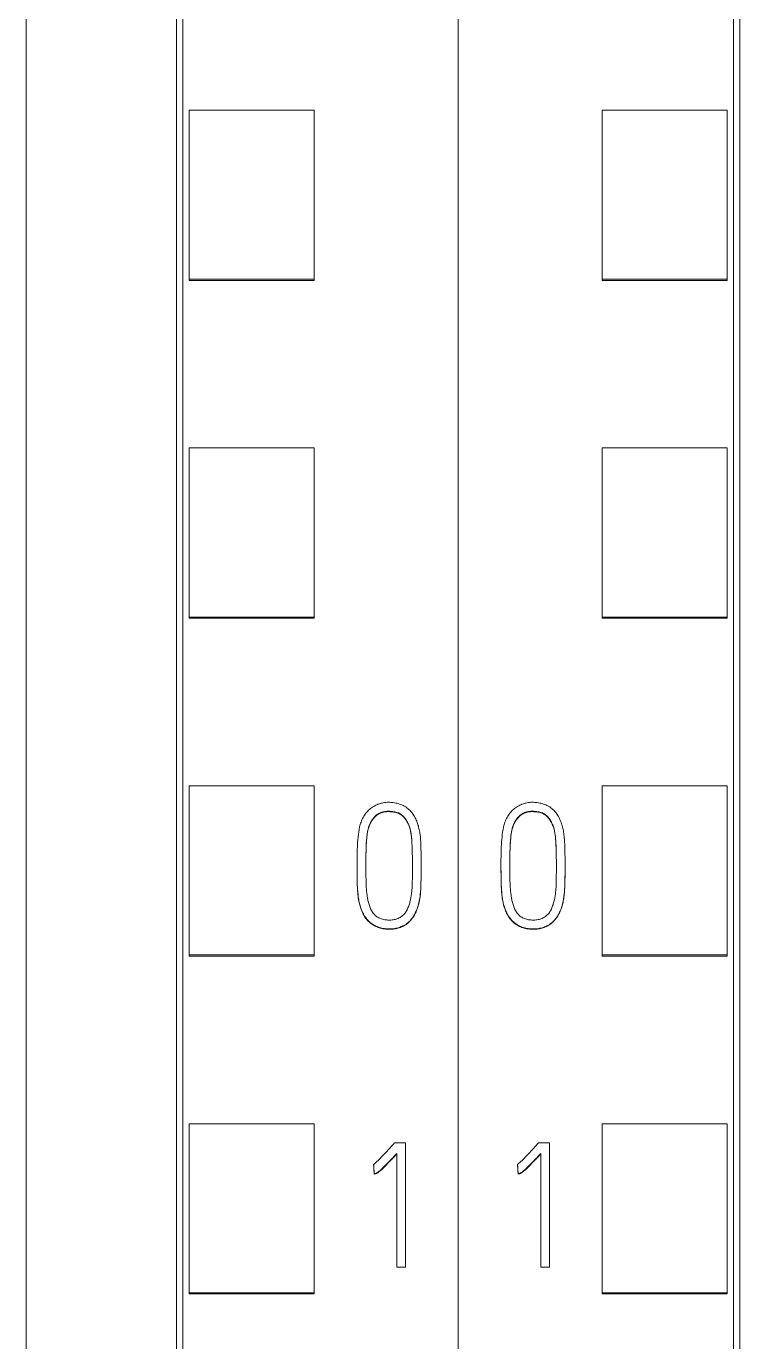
# Model space of a CAD drawing. Header units: millimetres. Extents: x 4137 to 6698, y 1400 to 3585.
# Drawn here: x 5243.75 to 5255.15, y 3293.96 to 3314.99 of the extents above; entities that cross this region are included whole.
import ezdxf

# ---------------------------------------------------------------- set-up
doc = ezdxf.new("R2010")
doc.units = ezdxf.units.MM
doc.layers.add('000-PI-Oprema', color=30, linetype='Continuous', lineweight=5)

msp = doc.modelspace()

# ---------------------------------------------------------------- linework, layer by layer
at = {"layer": '000-PI-Oprema', "color": 0, "linetype": 'ByBlock', "lineweight": 0}
for p, q in [((5250.648, 3360.459), (5250.648, 3247.041)), ((5250.648, 3360.459), (5250.648, 3247.041)), ((5246.248, 3249.363), (5246.248, 3358.178)), ((5255.048, 3358.178), (5255.048, 3249.363)), ((5246.348, 3310.949), (5246.348, 3313.651)), ((5246.348, 3313.651), (5248.348, 3313.651)), ((5248.348, 3310.949), (5248.348, 3313.651)), ((5252.948, 3310.949), (5252.948, 3313.651)), ((5254.948, 3313.651), (5252.948, 3313.651)), ((5254.948, 3310.949), (5254.948, 3313.651)), ((5246.348, 3310.949), (5248.348, 3310.949)), ((5246.348, 3310.928), (5246.348, 3310.949)), ((5246.348, 3310.928), (5248.348, 3310.928)), ((5248.348, 3310.928), (5248.348, 3310.949)), ((5252.948, 3310.928), (5252.948, 3310.949)), ((5254.948, 3310.949), (5252.948, 3310.949)), ((5254.948, 3310.928), (5252.948, 3310.928)), ((5254.948, 3310.928), (5254.948, 3310.949)), ((5246.348, 3305.547), (5246.348, 3308.249)), ((5246.348, 3308.249), (5248.348, 3308.249)), ((5248.348, 3305.547), (5248.348, 3308.249)), ((5252.948, 3305.547), (5252.948, 3308.249)), ((5254.948, 3308.249), (5252.948, 3308.249)), ((5254.948, 3305.547), (5254.948, 3308.249)), ((5246.348, 3305.528), (5246.348, 3305.547)), ((5246.348, 3305.547), (5248.348, 3305.547)), ((5246.348, 3305.528), (5248.348, 3305.528)), ((5248.348, 3305.528), (5248.348, 3305.547)), ((5252.948, 3305.528), (5252.948, 3305.547)), ((5254.948, 3305.547), (5252.948, 3305.547)), ((5254.948, 3305.528), (5252.948, 3305.528)), ((5254.948, 3305.528), (5254.948, 3305.547)), ((5246.348, 3300.146), (5246.348, 3302.847)), ((5246.348, 3302.847), (5248.348, 3302.847)), ((5248.348, 3300.146), (5248.348, 3302.847)), ((5252.948, 3300.146), (5252.948, 3302.847)), ((5254.948, 3302.847), (5252.948, 3302.847)), ((5254.948, 3300.146), (5254.948, 3302.847)), ((5249.033, 3301.586), (5249.033, 3301.58)), ((5250.057, 3301.538), (5250.057, 3301.544)), ((5251.333, 3301.586), (5251.333, 3301.58)), ((5252.357, 3301.538), (5252.357, 3301.544)), ((5246.348, 3300.128), (5246.348, 3300.146)), ((5246.348, 3300.146), (5248.348, 3300.146)), ((5246.348, 3300.128), (5248.348, 3300.128)), ((5248.348, 3300.128), (5248.348, 3300.146)), ((5252.948, 3300.128), (5252.948, 3300.146)), ((5254.948, 3300.146), (5252.948, 3300.146)), ((5254.948, 3300.128), (5252.948, 3300.128)), ((5254.948, 3300.128), (5254.948, 3300.146)), ((5246.348, 3294.744), (5246.348, 3297.445)), ((5246.348, 3297.445), (5248.348, 3297.445)), ((5248.348, 3294.744), (5248.348, 3297.445)), ((5252.948, 3294.744), (5252.948, 3297.445)), ((5254.948, 3297.445), (5252.948, 3297.445)), ((5254.948, 3294.744), (5254.948, 3297.445)), ((5249.809, 3297.144), (5249.634, 3297.144)), ((5249.809, 3295.155), (5249.809, 3297.144)), ((5252.109, 3297.144), (5251.934, 3297.144)), ((5252.109, 3295.155), (5252.109, 3297.144)), ((5249.67, 3296.972), (5249.67, 3295.155)), ((5251.97, 3296.972), (5251.97, 3295.155)), ((5249.298, 3296.798), (5249.298, 3296.792)), ((5249.307, 3296.651), (5249.307, 3296.645)), ((5251.598, 3296.798), (5251.598, 3296.792)), ((5251.607, 3296.651), (5251.607, 3296.645)), ((5249.67, 3295.155), (5249.809, 3295.155)), ((5251.97, 3295.155), (5252.109, 3295.155)), ((5246.348, 3294.728), (5246.348, 3294.744)), ((5246.348, 3294.744), (5248.348, 3294.744)), ((5246.348, 3294.728), (5248.348, 3294.728)), ((5248.348, 3294.728), (5248.348, 3294.744)), ((5252.948, 3294.728), (5252.948, 3294.744)), ((5254.948, 3294.744), (5252.948, 3294.744)), ((5254.948, 3294.728), (5252.948, 3294.728)), ((5254.948, 3294.728), (5254.948, 3294.744))]:
    msp.add_line(p, q, dxfattribs=at)
for points, knots in [([(5246.148, 3249.078), (5246.148, 3252.418), (5246.148, 3260.383), (5246.148, 3273.023), (5246.148, 3288.509), (5246.148, 3302.803), (5246.148, 3317.013), (5246.148, 3331.58), (5246.148, 3345.75), (5246.148, 3355.32), (5246.148, 3358.364)], [0, 0, 0, 0, 0.091483, 0.21812, 0.346206, 0.515858, 0.610111, 0.736264, 0.916066, 1, 1, 1, 1]), ([(5255.148, 3358.364), (5255.148, 3355.32), (5255.148, 3345.75), (5255.148, 3331.58), (5255.148, 3317.013), (5255.148, 3302.803), (5255.148, 3288.509), (5255.148, 3273.023), (5255.148, 3260.383), (5255.148, 3252.418), (5255.148, 3249.078)], [0, 0, 0, 0, 0.083934, 0.263736, 0.389889, 0.484142, 0.653794, 0.78188, 0.908517, 1, 1, 1, 1]), ([(5243.748, 3355.298), (5243.748, 3353.275), (5243.748, 3344.726), (5243.748, 3331.58), (5243.748, 3317.013), (5243.748, 3302.803), (5243.748, 3288.509), (5243.748, 3273.023), (5243.748, 3260.265), (5243.748, 3251.383), (5243.748, 3247.126), (5243.748, 3246.328)], [0, 0, 0, 0, 0.055935, 0.236292, 0.362833, 0.457376, 0.627551, 0.756032, 0.883059, 0.978086, 1, 1, 1, 1]), ([(5249.374, 3302.557), (5249.4, 3302.567), (5249.426, 3302.574), (5249.478, 3302.583), (5249.505, 3302.586), (5249.559, 3302.587), (5249.586, 3302.585), (5249.639, 3302.578), (5249.666, 3302.572), (5249.705, 3302.561), (5249.718, 3302.556), (5249.743, 3302.547), (5249.768, 3302.536), (5249.791, 3302.524), (5249.809, 3302.513), (5249.814, 3302.51), (5249.826, 3302.502), (5249.831, 3302.498), (5249.858, 3302.478), (5249.877, 3302.459), (5249.904, 3302.429), (5249.912, 3302.419), (5249.928, 3302.397), (5249.935, 3302.385), (5249.956, 3302.351), (5249.968, 3302.327), (5249.99, 3302.278), (5249.999, 3302.253), (5250.011, 3302.214), (5250.014, 3302.201), (5250.021, 3302.175), (5250.03, 3302.136), (5250.045, 3302.044), (5250.05, 3301.965), (5250.054, 3301.86), (5250.055, 3301.807), (5250.057, 3301.701), (5250.057, 3301.648), (5250.057, 3301.542), (5250.057, 3301.435), (5250.055, 3301.33), (5250.052, 3301.224), (5250.05, 3301.171), (5250.039, 3301.066), (5250.03, 3301.013), (5250.013, 3300.948), (5250.009, 3300.935), (5250.001, 3300.909), (5249.997, 3300.896), (5249.983, 3300.858), (5249.972, 3300.834), (5249.954, 3300.798), (5249.947, 3300.786), (5249.933, 3300.763), (5249.926, 3300.751), (5249.902, 3300.718), (5249.885, 3300.698), (5249.856, 3300.67), (5249.846, 3300.661), (5249.83, 3300.649), (5249.824, 3300.645), (5249.813, 3300.637), (5249.807, 3300.633), (5249.779, 3300.615), (5249.754, 3300.604), (5249.717, 3300.589), (5249.704, 3300.585), (5249.677, 3300.578), (5249.664, 3300.575), (5249.624, 3300.567), (5249.598, 3300.564), (5249.557, 3300.562), (5249.544, 3300.562), (5249.516, 3300.563), (5249.503, 3300.564), (5249.463, 3300.569), (5249.436, 3300.573), (5249.397, 3300.584), (5249.384, 3300.588), (5249.359, 3300.597), (5249.346, 3300.602), (5249.309, 3300.619), (5249.286, 3300.633), (5249.253, 3300.657), (5249.242, 3300.665), (5249.222, 3300.683), (5249.212, 3300.693), (5249.185, 3300.723), (5249.169, 3300.744), (5249.147, 3300.779), (5249.14, 3300.79), (5249.127, 3300.814), (5249.121, 3300.826), (5249.104, 3300.863), (5249.095, 3300.888), (5249.083, 3300.927), (5249.079, 3300.94), (5249.072, 3300.966), (5249.069, 3300.979), (5249.061, 3301.019), (5249.057, 3301.045), (5249.039, 3301.178), (5249.036, 3301.285), (5249.034, 3301.446), (5249.033, 3301.499), (5249.033, 3301.607), (5249.033, 3301.66), (5249.034, 3301.767), (5249.036, 3301.821), (5249.04, 3301.927), (5249.044, 3301.981), (5249.055, 3302.087), (5249.062, 3302.139), (5249.08, 3302.218), (5249.087, 3302.244), (5249.101, 3302.282), (5249.106, 3302.295), (5249.117, 3302.321), (5249.123, 3302.333), (5249.143, 3302.369), (5249.158, 3302.392), (5249.184, 3302.424), (5249.193, 3302.434), (5249.213, 3302.454), (5249.222, 3302.464), (5249.253, 3302.491), (5249.276, 3302.507), (5249.311, 3302.528), (5249.323, 3302.535), (5249.342, 3302.544), (5249.352, 3302.548), (5249.363, 3302.553), (5249.368, 3302.555), (5249.371, 3302.556), (5249.372, 3302.557), (5249.374, 3302.557)], [0, 0, 0, 0, 0.015625, 0.015625, 0.03125, 0.03125, 0.046875, 0.046875, 0.0625, 0.0625, 0.070312, 0.070312, 0.078125, 0.085937, 0.085937, 0.089844, 0.089844, 0.09375, 0.09375, 0.109375, 0.109375, 0.117187, 0.117187, 0.125, 0.125, 0.140625, 0.140625, 0.15625, 0.15625, 0.164062, 0.164062, 0.171875, 0.1875, 0.21875, 0.21875, 0.25, 0.25, 0.28125, 0.28125, 0.3125, 0.34375, 0.34375, 0.375, 0.375, 0.40625, 0.40625, 0.414062, 0.414062, 0.421875, 0.421875, 0.4375, 0.4375, 0.445312, 0.445312, 0.453125, 0.453125, 0.46875, 0.46875, 0.476562, 0.476562, 0.480469, 0.480469, 0.484375, 0.484375, 0.5, 0.5, 0.507812, 0.507812, 0.515625, 0.515625, 0.53125, 0.53125, 0.539062, 0.539062, 0.546875, 0.546875, 0.5625, 0.5625, 0.570312, 0.570312, 0.578125, 0.578125, 0.59375, 0.59375, 0.601562, 0.601562, 0.609375, 0.609375, 0.625, 0.625, 0.632812, 0.632812, 0.640625, 0.640625, 0.65625, 0.65625, 0.664062, 0.664062, 0.671875, 0.671875, 0.6875, 0.6875, 0.75, 0.75, 0.78125, 0.78125, 0.8125, 0.8125, 0.84375, 0.84375, 0.875, 0.875, 0.90625, 0.90625, 0.921875, 0.921875, 0.929687, 0.929687, 0.9375, 0.9375, 0.953125, 0.953125, 0.960937, 0.960937, 0.96875, 0.96875, 0.984375, 0.984375, 0.992187, 0.992187, 0.996094, 0.998047, 0.999023, 0.999023, 1, 1, 1, 1]), ([(5251.674, 3302.557), (5251.7, 3302.567), (5251.726, 3302.574), (5251.778, 3302.583), (5251.805, 3302.586), (5251.859, 3302.587), (5251.886, 3302.585), (5251.939, 3302.578), (5251.966, 3302.572), (5252.005, 3302.561), (5252.018, 3302.556), (5252.043, 3302.547), (5252.068, 3302.536), (5252.091, 3302.524), (5252.109, 3302.513), (5252.114, 3302.51), (5252.126, 3302.502), (5252.131, 3302.498), (5252.158, 3302.478), (5252.177, 3302.459), (5252.204, 3302.429), (5252.212, 3302.419), (5252.228, 3302.397), (5252.235, 3302.385), (5252.256, 3302.351), (5252.268, 3302.327), (5252.29, 3302.278), (5252.299, 3302.253), (5252.311, 3302.214), (5252.314, 3302.201), (5252.321, 3302.175), (5252.33, 3302.136), (5252.345, 3302.044), (5252.35, 3301.965), (5252.354, 3301.86), (5252.355, 3301.807), (5252.357, 3301.701), (5252.357, 3301.648), (5252.357, 3301.542), (5252.357, 3301.435), (5252.355, 3301.33), (5252.352, 3301.224), (5252.35, 3301.171), (5252.339, 3301.066), (5252.33, 3301.013), (5252.313, 3300.948), (5252.309, 3300.935), (5252.301, 3300.909), (5252.297, 3300.896), (5252.283, 3300.858), (5252.272, 3300.834), (5252.254, 3300.798), (5252.247, 3300.786), (5252.233, 3300.763), (5252.226, 3300.751), (5252.202, 3300.718), (5252.185, 3300.698), (5252.156, 3300.67), (5252.146, 3300.661), (5252.13, 3300.649), (5252.124, 3300.645), (5252.113, 3300.637), (5252.107, 3300.633), (5252.079, 3300.615), (5252.054, 3300.604), (5252.017, 3300.589), (5252.004, 3300.585), (5251.977, 3300.578), (5251.964, 3300.575), (5251.924, 3300.567), (5251.898, 3300.564), (5251.857, 3300.562), (5251.844, 3300.562), (5251.816, 3300.563), (5251.803, 3300.564), (5251.763, 3300.569), (5251.736, 3300.573), (5251.697, 3300.584), (5251.684, 3300.588), (5251.659, 3300.597), (5251.646, 3300.602), (5251.609, 3300.619), (5251.586, 3300.633), (5251.553, 3300.657), (5251.542, 3300.665), (5251.522, 3300.683), (5251.512, 3300.693), (5251.485, 3300.723), (5251.469, 3300.744), (5251.447, 3300.779), (5251.44, 3300.79), (5251.427, 3300.814), (5251.421, 3300.826), (5251.404, 3300.863), (5251.395, 3300.888), (5251.383, 3300.927), (5251.379, 3300.94), (5251.372, 3300.966), (5251.369, 3300.979), (5251.361, 3301.019), (5251.357, 3301.045), (5251.339, 3301.178), (5251.336, 3301.285), (5251.334, 3301.446), (5251.333, 3301.499), (5251.333, 3301.607), (5251.333, 3301.66), (5251.334, 3301.767), (5251.336, 3301.821), (5251.34, 3301.927), (5251.344, 3301.981), (5251.355, 3302.087), (5251.362, 3302.139), (5251.38, 3302.218), (5251.387, 3302.244), (5251.401, 3302.282), (5251.406, 3302.295), (5251.417, 3302.321), (5251.423, 3302.333), (5251.443, 3302.369), (5251.458, 3302.392), (5251.484, 3302.424), (5251.493, 3302.434), (5251.513, 3302.454), (5251.522, 3302.464), (5251.553, 3302.491), (5251.576, 3302.507), (5251.611, 3302.528), (5251.623, 3302.535), (5251.642, 3302.544), (5251.652, 3302.548), (5251.663, 3302.553), (5251.668, 3302.555), (5251.671, 3302.556), (5251.672, 3302.557), (5251.674, 3302.557)], [0, 0, 0, 0, 0.015625, 0.015625, 0.03125, 0.03125, 0.046875, 0.046875, 0.0625, 0.0625, 0.070313, 0.070313, 0.078125, 0.085938, 0.085938, 0.089844, 0.089844, 0.09375, 0.09375, 0.109375, 0.109375, 0.117188, 0.117188, 0.125, 0.125, 0.140625, 0.140625, 0.15625, 0.15625, 0.164063, 0.164063, 0.171875, 0.1875, 0.21875, 0.21875, 0.25, 0.25, 0.28125, 0.28125, 0.3125, 0.34375, 0.34375, 0.375, 0.375, 0.40625, 0.40625, 0.414063, 0.414063, 0.421875, 0.421875, 0.4375, 0.4375, 0.445313, 0.445313, 0.453125, 0.453125, 0.46875, 0.46875, 0.476563, 0.476563, 0.480469, 0.480469, 0.484375, 0.484375, 0.5, 0.5, 0.507813, 0.507813, 0.515625, 0.515625, 0.53125, 0.53125, 0.539063, 0.539063, 0.546875, 0.546875, 0.5625, 0.5625, 0.570313, 0.570313, 0.578125, 0.578125, 0.59375, 0.59375, 0.601563, 0.601563, 0.609375, 0.609375, 0.625, 0.625, 0.632813, 0.632813, 0.640625, 0.640625, 0.65625, 0.65625, 0.664063, 0.664063, 0.671875, 0.671875, 0.6875, 0.6875, 0.75, 0.75, 0.78125, 0.78125, 0.8125, 0.8125, 0.84375, 0.84375, 0.875, 0.875, 0.90625, 0.90625, 0.921875, 0.921875, 0.929688, 0.929688, 0.9375, 0.9375, 0.953125, 0.953125, 0.960938, 0.960938, 0.96875, 0.96875, 0.984375, 0.984375, 0.992188, 0.992188, 0.996094, 0.998047, 0.999023, 0.999023, 1, 1, 1, 1]), ([(5249.717, 3302.405), (5249.737, 3302.394), (5249.755, 3302.38), (5249.787, 3302.349), (5249.801, 3302.331), (5249.826, 3302.294), (5249.837, 3302.275), (5249.856, 3302.234), (5249.865, 3302.213), (5249.886, 3302.15), (5249.895, 3302.106), (5249.903, 3302.04), (5249.905, 3302.018), (5249.908, 3301.973), (5249.91, 3301.951), (5249.915, 3301.839), (5249.917, 3301.75), (5249.919, 3301.571), (5249.918, 3301.481), (5249.917, 3301.347), (5249.916, 3301.28), (5249.912, 3301.213), (5249.908, 3301.169), (5249.906, 3301.146), (5249.898, 3301.08), (5249.89, 3301.036), (5249.873, 3300.972), (5249.867, 3300.95), (5249.855, 3300.919), (5249.851, 3300.908), (5249.842, 3300.887), (5249.833, 3300.867), (5249.822, 3300.848), (5249.81, 3300.829), (5249.803, 3300.82), (5249.782, 3300.793), (5249.766, 3300.777), (5249.739, 3300.757), (5249.73, 3300.751), (5249.71, 3300.74), (5249.7, 3300.735), (5249.679, 3300.727), (5249.669, 3300.723), (5249.647, 3300.716), (5249.636, 3300.714), (5249.603, 3300.707), (5249.581, 3300.704), (5249.547, 3300.703), (5249.536, 3300.703), (5249.514, 3300.705), (5249.502, 3300.706), (5249.469, 3300.71), (5249.447, 3300.715), (5249.415, 3300.725), (5249.405, 3300.729), (5249.384, 3300.738), (5249.364, 3300.748), (5249.346, 3300.761), (5249.332, 3300.772), (5249.328, 3300.775), (5249.32, 3300.783), (5249.316, 3300.787), (5249.304, 3300.799), (5249.297, 3300.807), (5249.283, 3300.825), (5249.277, 3300.835), (5249.26, 3300.864), (5249.251, 3300.884), (5249.234, 3300.926), (5249.227, 3300.947), (5249.218, 3300.979), (5249.215, 3300.99), (5249.209, 3301.012), (5249.202, 3301.044), (5249.197, 3301.077), (5249.187, 3301.143), (5249.184, 3301.186), (5249.176, 3301.318), (5249.175, 3301.406), (5249.175, 3301.539), (5249.175, 3301.583), (5249.175, 3301.671), (5249.176, 3301.803), (5249.18, 3301.936), (5249.191, 3302.045), (5249.194, 3302.067), (5249.2, 3302.111), (5249.204, 3302.133), (5249.212, 3302.165), (5249.215, 3302.176), (5249.221, 3302.197), (5249.225, 3302.207), (5249.237, 3302.238), (5249.246, 3302.258), (5249.262, 3302.287), (5249.268, 3302.296), (5249.28, 3302.314), (5249.287, 3302.323), (5249.308, 3302.349), (5249.323, 3302.365), (5249.349, 3302.386), (5249.358, 3302.392), (5249.376, 3302.404), (5249.386, 3302.41), (5249.416, 3302.424), (5249.437, 3302.431), (5249.48, 3302.44), (5249.502, 3302.442), (5249.546, 3302.443), (5249.568, 3302.442), (5249.612, 3302.438), (5249.634, 3302.434), (5249.666, 3302.426), (5249.676, 3302.423), (5249.692, 3302.417), (5249.697, 3302.414), (5249.705, 3302.411), (5249.707, 3302.41), (5249.712, 3302.407), (5249.715, 3302.406), (5249.717, 3302.405)], [0, 0, 0, 0, 0.015625, 0.015625, 0.03125, 0.03125, 0.046875, 0.046875, 0.0625, 0.0625, 0.09375, 0.09375, 0.109375, 0.109375, 0.125, 0.125, 0.1875, 0.1875, 0.25, 0.25, 0.28125, 0.296875, 0.296875, 0.3125, 0.3125, 0.34375, 0.34375, 0.359375, 0.359375, 0.367187, 0.367187, 0.375, 0.382812, 0.382812, 0.390625, 0.390625, 0.40625, 0.40625, 0.414062, 0.414062, 0.421875, 0.421875, 0.429687, 0.429687, 0.4375, 0.4375, 0.453125, 0.453125, 0.460937, 0.460937, 0.46875, 0.46875, 0.484375, 0.484375, 0.492187, 0.492187, 0.5, 0.507812, 0.507812, 0.511719, 0.511719, 0.515625, 0.515625, 0.523437, 0.523437, 0.53125, 0.53125, 0.546875, 0.546875, 0.5625, 0.5625, 0.570312, 0.570312, 0.578125, 0.59375, 0.59375, 0.625, 0.625, 0.6875, 0.6875, 0.71875, 0.71875, 0.75, 0.8125, 0.8125, 0.828125, 0.828125, 0.84375, 0.84375, 0.851562, 0.851562, 0.859375, 0.859375, 0.875, 0.875, 0.882812, 0.882812, 0.890625, 0.890625, 0.90625, 0.90625, 0.914062, 0.914062, 0.921875, 0.921875, 0.9375, 0.9375, 0.953125, 0.953125, 0.96875, 0.96875, 0.984375, 0.984375, 0.992188, 0.992188, 0.996094, 0.996094, 0.998047, 0.998047, 1, 1, 1, 1]), ([(5249.717, 3302.398), (5249.697, 3302.409), (5249.676, 3302.417), (5249.644, 3302.425), (5249.633, 3302.428), (5249.611, 3302.431), (5249.6, 3302.433), (5249.566, 3302.436), (5249.544, 3302.437), (5249.5, 3302.436), (5249.478, 3302.433), (5249.445, 3302.426), (5249.434, 3302.423), (5249.412, 3302.416), (5249.402, 3302.411), (5249.382, 3302.401), (5249.372, 3302.396), (5249.354, 3302.383), (5249.345, 3302.376), (5249.328, 3302.362), (5249.319, 3302.354), (5249.304, 3302.337), (5249.297, 3302.329), (5249.276, 3302.302), (5249.263, 3302.284), (5249.247, 3302.254), (5249.243, 3302.244), (5249.234, 3302.224), (5249.229, 3302.213), (5249.218, 3302.181), (5249.212, 3302.16), (5249.197, 3302.095), (5249.192, 3302.051), (5249.184, 3301.962), (5249.181, 3301.917), (5249.177, 3301.828), (5249.176, 3301.784), (5249.175, 3301.695), (5249.175, 3301.65), (5249.175, 3301.567), (5249.175, 3301.529), (5249.175, 3301.49)], [0, 0, 0, 0, 0.050692, 0.050692, 0.076038, 0.076038, 0.101384, 0.101384, 0.152076, 0.152076, 0.202768, 0.202768, 0.228114, 0.228114, 0.25346, 0.25346, 0.278806, 0.278806, 0.304152, 0.304152, 0.329498, 0.329498, 0.354844, 0.354844, 0.405536, 0.405536, 0.430882, 0.430882, 0.456228, 0.456228, 0.506919, 0.506919, 0.608303, 0.608303, 0.709687, 0.709687, 0.811071, 0.811071, 0.912455, 0.912455, 1, 1, 1, 1]), ([(5249.918, 3301.586), (5249.918, 3301.612), (5249.918, 3301.638), (5249.917, 3301.752), (5249.915, 3301.84), (5249.908, 3301.973), (5249.906, 3302.017), (5249.894, 3302.103), (5249.885, 3302.146), (5249.867, 3302.198), (5249.863, 3302.209), (5249.855, 3302.229), (5249.851, 3302.24), (5249.836, 3302.27), (5249.825, 3302.289), (5249.806, 3302.317), (5249.8, 3302.326), (5249.786, 3302.343), (5249.771, 3302.359), (5249.754, 3302.374), (5249.741, 3302.384), (5249.736, 3302.387), (5249.727, 3302.393), (5249.722, 3302.396), (5249.717, 3302.398)], [0, 0, 0, 0, 0.088977, 0.088977, 0.392651, 0.392651, 0.544488, 0.544488, 0.696326, 0.696326, 0.734285, 0.734285, 0.772244, 0.772244, 0.848163, 0.848163, 0.886122, 0.886122, 0.924081, 0.962041, 0.962041, 0.98102, 0.98102, 1, 1, 1, 1]), ([(5252.017, 3302.405), (5252.037, 3302.394), (5252.055, 3302.38), (5252.087, 3302.349), (5252.101, 3302.331), (5252.126, 3302.294), (5252.137, 3302.275), (5252.156, 3302.234), (5252.165, 3302.213), (5252.186, 3302.15), (5252.195, 3302.106), (5252.203, 3302.04), (5252.205, 3302.018), (5252.208, 3301.973), (5252.21, 3301.951), (5252.215, 3301.839), (5252.217, 3301.75), (5252.219, 3301.571), (5252.218, 3301.481), (5252.217, 3301.347), (5252.216, 3301.28), (5252.212, 3301.213), (5252.208, 3301.169), (5252.206, 3301.146), (5252.198, 3301.08), (5252.19, 3301.036), (5252.173, 3300.972), (5252.167, 3300.95), (5252.155, 3300.919), (5252.151, 3300.908), (5252.142, 3300.887), (5252.133, 3300.867), (5252.122, 3300.848), (5252.11, 3300.829), (5252.103, 3300.82), (5252.082, 3300.793), (5252.066, 3300.777), (5252.039, 3300.757), (5252.03, 3300.751), (5252.01, 3300.74), (5252, 3300.735), (5251.979, 3300.727), (5251.969, 3300.723), (5251.947, 3300.716), (5251.936, 3300.714), (5251.903, 3300.707), (5251.881, 3300.704), (5251.847, 3300.703), (5251.836, 3300.703), (5251.814, 3300.705), (5251.802, 3300.706), (5251.769, 3300.71), (5251.747, 3300.715), (5251.715, 3300.725), (5251.705, 3300.729), (5251.684, 3300.738), (5251.664, 3300.748), (5251.646, 3300.761), (5251.632, 3300.772), (5251.628, 3300.775), (5251.62, 3300.783), (5251.616, 3300.787), (5251.604, 3300.799), (5251.597, 3300.807), (5251.583, 3300.825), (5251.577, 3300.835), (5251.56, 3300.864), (5251.551, 3300.884), (5251.534, 3300.926), (5251.527, 3300.947), (5251.518, 3300.979), (5251.515, 3300.99), (5251.509, 3301.012), (5251.502, 3301.044), (5251.497, 3301.077), (5251.487, 3301.143), (5251.484, 3301.186), (5251.476, 3301.318), (5251.475, 3301.406), (5251.475, 3301.539), (5251.475, 3301.583), (5251.475, 3301.671), (5251.476, 3301.803), (5251.48, 3301.936), (5251.491, 3302.045), (5251.494, 3302.067), (5251.5, 3302.111), (5251.504, 3302.133), (5251.512, 3302.165), (5251.515, 3302.176), (5251.521, 3302.197), (5251.525, 3302.207), (5251.537, 3302.238), (5251.546, 3302.258), (5251.562, 3302.287), (5251.568, 3302.296), (5251.58, 3302.314), (5251.587, 3302.323), (5251.608, 3302.349), (5251.623, 3302.365), (5251.649, 3302.386), (5251.658, 3302.392), (5251.676, 3302.404), (5251.686, 3302.41), (5251.716, 3302.424), (5251.737, 3302.431), (5251.78, 3302.44), (5251.802, 3302.442), (5251.846, 3302.443), (5251.868, 3302.442), (5251.912, 3302.438), (5251.934, 3302.434), (5251.966, 3302.426), (5251.976, 3302.423), (5251.992, 3302.417), (5251.997, 3302.414), (5252.005, 3302.411), (5252.007, 3302.41), (5252.012, 3302.407), (5252.015, 3302.406), (5252.017, 3302.405)], [0, 0, 0, 0, 0.015625, 0.015625, 0.03125, 0.03125, 0.046875, 0.046875, 0.0625, 0.0625, 0.09375, 0.09375, 0.109375, 0.109375, 0.125, 0.125, 0.1875, 0.1875, 0.25, 0.25, 0.28125, 0.296875, 0.296875, 0.3125, 0.3125, 0.34375, 0.34375, 0.359375, 0.359375, 0.367188, 0.367188, 0.375, 0.382813, 0.382813, 0.390625, 0.390625, 0.40625, 0.40625, 0.414063, 0.414063, 0.421875, 0.421875, 0.429688, 0.429688, 0.4375, 0.4375, 0.453125, 0.453125, 0.460938, 0.460938, 0.46875, 0.46875, 0.484375, 0.484375, 0.492188, 0.492188, 0.5, 0.507813, 0.507813, 0.511719, 0.511719, 0.515625, 0.515625, 0.523438, 0.523438, 0.53125, 0.53125, 0.546875, 0.546875, 0.5625, 0.5625, 0.570313, 0.570313, 0.578125, 0.59375, 0.59375, 0.625, 0.625, 0.6875, 0.6875, 0.71875, 0.71875, 0.75, 0.8125, 0.8125, 0.828125, 0.828125, 0.84375, 0.84375, 0.851563, 0.851563, 0.859375, 0.859375, 0.875, 0.875, 0.882813, 0.882813, 0.890625, 0.890625, 0.90625, 0.90625, 0.914063, 0.914063, 0.921875, 0.921875, 0.9375, 0.9375, 0.953125, 0.953125, 0.96875, 0.96875, 0.984375, 0.984375, 0.992187, 0.992187, 0.996094, 0.996094, 0.998047, 0.998047, 1, 1, 1, 1]), ([(5252.017, 3302.398), (5251.997, 3302.409), (5251.976, 3302.417), (5251.944, 3302.425), (5251.933, 3302.428), (5251.911, 3302.431), (5251.9, 3302.433), (5251.866, 3302.436), (5251.844, 3302.437), (5251.8, 3302.436), (5251.778, 3302.433), (5251.745, 3302.426), (5251.734, 3302.423), (5251.712, 3302.416), (5251.702, 3302.411), (5251.682, 3302.401), (5251.672, 3302.396), (5251.654, 3302.383), (5251.645, 3302.376), (5251.628, 3302.362), (5251.619, 3302.354), (5251.604, 3302.337), (5251.597, 3302.329), (5251.576, 3302.302), (5251.563, 3302.284), (5251.547, 3302.254), (5251.543, 3302.244), (5251.534, 3302.224), (5251.529, 3302.213), (5251.518, 3302.181), (5251.512, 3302.16), (5251.497, 3302.095), (5251.492, 3302.051), (5251.484, 3301.962), (5251.481, 3301.917), (5251.477, 3301.828), (5251.476, 3301.784), (5251.475, 3301.695), (5251.475, 3301.65), (5251.475, 3301.567), (5251.475, 3301.529), (5251.475, 3301.49)], [0, 0, 0, 0, 0.050692, 0.050692, 0.076038, 0.076038, 0.101384, 0.101384, 0.152076, 0.152076, 0.202768, 0.202768, 0.228114, 0.228114, 0.25346, 0.25346, 0.278806, 0.278806, 0.304152, 0.304152, 0.329498, 0.329498, 0.354844, 0.354844, 0.405536, 0.405536, 0.430882, 0.430882, 0.456228, 0.456228, 0.506919, 0.506919, 0.608303, 0.608303, 0.709687, 0.709687, 0.811071, 0.811071, 0.912455, 0.912455, 1, 1, 1, 1]), ([(5252.218, 3301.586), (5252.218, 3301.612), (5252.218, 3301.638), (5252.217, 3301.752), (5252.215, 3301.84), (5252.208, 3301.973), (5252.206, 3302.017), (5252.194, 3302.103), (5252.185, 3302.146), (5252.167, 3302.198), (5252.163, 3302.209), (5252.155, 3302.229), (5252.151, 3302.24), (5252.136, 3302.27), (5252.125, 3302.289), (5252.106, 3302.317), (5252.1, 3302.326), (5252.086, 3302.343), (5252.071, 3302.359), (5252.054, 3302.374), (5252.041, 3302.384), (5252.036, 3302.387), (5252.027, 3302.393), (5252.022, 3302.396), (5252.017, 3302.398)], [0, 0, 0, 0, 0.088977, 0.088977, 0.392651, 0.392651, 0.544488, 0.544488, 0.696326, 0.696326, 0.734285, 0.734285, 0.772244, 0.772244, 0.848163, 0.848163, 0.886122, 0.886122, 0.924081, 0.962041, 0.962041, 0.98102, 0.98102, 1, 1, 1, 1]), ([(5249.033, 3301.58), (5249.033, 3301.516), (5249.033, 3301.452), (5249.035, 3301.335), (5249.036, 3301.281), (5249.04, 3301.2), (5249.042, 3301.174), (5249.046, 3301.12), (5249.049, 3301.093), (5249.06, 3301.013), (5249.07, 3300.96), (5249.09, 3300.896), (5249.095, 3300.883), (5249.104, 3300.858), (5249.11, 3300.845), (5249.126, 3300.809), (5249.139, 3300.785), (5249.16, 3300.751), (5249.168, 3300.74), (5249.184, 3300.719), (5249.193, 3300.708), (5249.22, 3300.678), (5249.24, 3300.66), (5249.272, 3300.636), (5249.284, 3300.629), (5249.307, 3300.615), (5249.319, 3300.609), (5249.356, 3300.591), (5249.381, 3300.582), (5249.42, 3300.571), (5249.434, 3300.568), (5249.46, 3300.563), (5249.473, 3300.561), (5249.514, 3300.557), (5249.541, 3300.556), (5249.581, 3300.557), (5249.595, 3300.558), (5249.622, 3300.561), (5249.635, 3300.563), (5249.674, 3300.57), (5249.7, 3300.577), (5249.738, 3300.591), (5249.751, 3300.597), (5249.775, 3300.608), (5249.787, 3300.615), (5249.822, 3300.636), (5249.843, 3300.652), (5249.883, 3300.689), (5249.9, 3300.71), (5249.924, 3300.743), (5249.932, 3300.754), (5249.946, 3300.777), (5249.952, 3300.789), (5249.971, 3300.825), (5249.982, 3300.85), (5250, 3300.9), (5250.009, 3300.925), (5250.022, 3300.977), (5250.028, 3301.004), (5250.038, 3301.057), (5250.048, 3301.137), (5250.052, 3301.217), (5250.055, 3301.323), (5250.057, 3301.413), (5250.057, 3301.502), (5250.057, 3301.538)], [0, 0, 0, 0, 0.074801, 0.074801, 0.137845, 0.137845, 0.169367, 0.169367, 0.200889, 0.200889, 0.263933, 0.263933, 0.279694, 0.279694, 0.295455, 0.295455, 0.326976, 0.326976, 0.342737, 0.342737, 0.358498, 0.358498, 0.39002, 0.39002, 0.405781, 0.405781, 0.421542, 0.421542, 0.453064, 0.453064, 0.468825, 0.468825, 0.484586, 0.484586, 0.516108, 0.516108, 0.531869, 0.531869, 0.54763, 0.54763, 0.579151, 0.579151, 0.594912, 0.594912, 0.610673, 0.610673, 0.642195, 0.642195, 0.673717, 0.673717, 0.689478, 0.689478, 0.705239, 0.705239, 0.736761, 0.736761, 0.768283, 0.768283, 0.799805, 0.799805, 0.831326, 0.89437, 0.89437, 0.957414, 1, 1, 1, 1]), ([(5251.333, 3301.58), (5251.333, 3301.516), (5251.333, 3301.452), (5251.335, 3301.335), (5251.336, 3301.281), (5251.34, 3301.2), (5251.342, 3301.174), (5251.346, 3301.12), (5251.349, 3301.093), (5251.36, 3301.013), (5251.37, 3300.96), (5251.39, 3300.896), (5251.395, 3300.883), (5251.404, 3300.858), (5251.41, 3300.845), (5251.426, 3300.809), (5251.439, 3300.785), (5251.46, 3300.751), (5251.468, 3300.74), (5251.484, 3300.719), (5251.493, 3300.708), (5251.52, 3300.678), (5251.54, 3300.66), (5251.572, 3300.636), (5251.584, 3300.629), (5251.607, 3300.615), (5251.619, 3300.609), (5251.656, 3300.591), (5251.681, 3300.582), (5251.72, 3300.571), (5251.734, 3300.568), (5251.76, 3300.563), (5251.773, 3300.561), (5251.814, 3300.557), (5251.841, 3300.556), (5251.881, 3300.557), (5251.895, 3300.558), (5251.922, 3300.561), (5251.935, 3300.563), (5251.974, 3300.57), (5252, 3300.577), (5252.038, 3300.591), (5252.051, 3300.597), (5252.075, 3300.608), (5252.087, 3300.615), (5252.122, 3300.636), (5252.143, 3300.652), (5252.183, 3300.689), (5252.2, 3300.71), (5252.224, 3300.743), (5252.232, 3300.754), (5252.246, 3300.777), (5252.252, 3300.789), (5252.271, 3300.825), (5252.282, 3300.85), (5252.3, 3300.9), (5252.309, 3300.925), (5252.322, 3300.977), (5252.328, 3301.004), (5252.338, 3301.057), (5252.348, 3301.137), (5252.352, 3301.217), (5252.355, 3301.323), (5252.357, 3301.413), (5252.357, 3301.502), (5252.357, 3301.538)], [0, 0, 0, 0, 0.074801, 0.074801, 0.137845, 0.137845, 0.169367, 0.169367, 0.200889, 0.200889, 0.263933, 0.263933, 0.279694, 0.279694, 0.295455, 0.295455, 0.326976, 0.326976, 0.342737, 0.342737, 0.358498, 0.358498, 0.39002, 0.39002, 0.405781, 0.405781, 0.421542, 0.421542, 0.453064, 0.453064, 0.468825, 0.468825, 0.484586, 0.484586, 0.516108, 0.516108, 0.531869, 0.531869, 0.54763, 0.54763, 0.579151, 0.579151, 0.594912, 0.594912, 0.610673, 0.610673, 0.642195, 0.642195, 0.673717, 0.673717, 0.689478, 0.689478, 0.705239, 0.705239, 0.736761, 0.736761, 0.768283, 0.768283, 0.799805, 0.799805, 0.831326, 0.89437, 0.89437, 0.957414, 1, 1, 1, 1]), ([(5249.634, 3297.144), (5249.607, 3297.114), (5249.58, 3297.084), (5249.526, 3297.025), (5249.499, 3296.995), (5249.457, 3296.952), (5249.443, 3296.937), (5249.416, 3296.908), (5249.402, 3296.893), (5249.373, 3296.865), (5249.358, 3296.851), (5249.329, 3296.825), (5249.313, 3296.811), (5249.298, 3296.798)], [0, 0, 0, 0, 0.25, 0.25, 0.5, 0.5, 0.625, 0.625, 0.75, 0.75, 0.875, 0.875, 1, 1, 1, 1]), ([(5251.934, 3297.144), (5251.907, 3297.114), (5251.88, 3297.084), (5251.826, 3297.025), (5251.799, 3296.995), (5251.757, 3296.952), (5251.743, 3296.937), (5251.716, 3296.908), (5251.702, 3296.893), (5251.673, 3296.865), (5251.658, 3296.851), (5251.629, 3296.825), (5251.613, 3296.811), (5251.598, 3296.798)], [0, 0, 0, 0, 0.25, 0.25, 0.5, 0.5, 0.625, 0.625, 0.75, 0.75, 0.875, 0.875, 1, 1, 1, 1]), ([(5249.307, 3296.651), (5249.312, 3296.651), (5249.317, 3296.652), (5249.327, 3296.654), (5249.332, 3296.655), (5249.342, 3296.659), (5249.346, 3296.661), (5249.355, 3296.666), (5249.36, 3296.669), (5249.372, 3296.678), (5249.38, 3296.684), (5249.396, 3296.697), (5249.404, 3296.704), (5249.427, 3296.724), (5249.442, 3296.738), (5249.471, 3296.766), (5249.486, 3296.78), (5249.529, 3296.824), (5249.558, 3296.853), (5249.614, 3296.913), (5249.642, 3296.942), (5249.67, 3296.972)], [0, 0, 0, 0, 0.03125, 0.03125, 0.0625, 0.0625, 0.09375, 0.09375, 0.125, 0.125, 0.1875, 0.1875, 0.25, 0.25, 0.375, 0.375, 0.5, 0.5, 0.75, 0.75, 1, 1, 1, 1]), ([(5249.67, 3296.966), (5249.642, 3296.936), (5249.614, 3296.906), (5249.558, 3296.847), (5249.529, 3296.818), (5249.486, 3296.774), (5249.471, 3296.76), (5249.442, 3296.731), (5249.427, 3296.717), (5249.404, 3296.697), (5249.396, 3296.691), (5249.38, 3296.678), (5249.372, 3296.671), (5249.359, 3296.663), (5249.355, 3296.66), (5249.346, 3296.655), (5249.342, 3296.653), (5249.332, 3296.649), (5249.327, 3296.648), (5249.317, 3296.646), (5249.312, 3296.645), (5249.307, 3296.645)], [0, 0, 0, 0, 0.25, 0.25, 0.5, 0.5, 0.625, 0.625, 0.75, 0.75, 0.8125, 0.8125, 0.875, 0.875, 0.90625, 0.90625, 0.9375, 0.9375, 0.96875, 0.96875, 1, 1, 1, 1]), ([(5251.607, 3296.651), (5251.612, 3296.651), (5251.617, 3296.652), (5251.627, 3296.654), (5251.632, 3296.655), (5251.642, 3296.659), (5251.646, 3296.661), (5251.655, 3296.666), (5251.66, 3296.669), (5251.672, 3296.678), (5251.68, 3296.684), (5251.696, 3296.697), (5251.704, 3296.704), (5251.727, 3296.724), (5251.742, 3296.738), (5251.771, 3296.766), (5251.786, 3296.78), (5251.829, 3296.824), (5251.858, 3296.853), (5251.914, 3296.913), (5251.942, 3296.942), (5251.97, 3296.972)], [0, 0, 0, 0, 0.03125, 0.03125, 0.0625, 0.0625, 0.09375, 0.09375, 0.125, 0.125, 0.1875, 0.1875, 0.25, 0.25, 0.375, 0.375, 0.5, 0.5, 0.75, 0.75, 1, 1, 1, 1]), ([(5251.97, 3296.966), (5251.942, 3296.936), (5251.914, 3296.906), (5251.858, 3296.847), (5251.829, 3296.818), (5251.786, 3296.774), (5251.771, 3296.76), (5251.742, 3296.731), (5251.727, 3296.717), (5251.704, 3296.697), (5251.696, 3296.691), (5251.68, 3296.678), (5251.672, 3296.671), (5251.659, 3296.663), (5251.655, 3296.66), (5251.646, 3296.655), (5251.642, 3296.653), (5251.632, 3296.649), (5251.627, 3296.648), (5251.617, 3296.646), (5251.612, 3296.645), (5251.607, 3296.645)], [0, 0, 0, 0, 0.25, 0.25, 0.5, 0.5, 0.625, 0.625, 0.75, 0.75, 0.8125, 0.8125, 0.875, 0.875, 0.90625, 0.90625, 0.9375, 0.9375, 0.96875, 0.96875, 1, 1, 1, 1])]:
    msp.add_open_spline(points, degree=3, knots=knots, dxfattribs=at)
for points, weights in [([(5249.298, 3296.798), (5249.302, 3296.725), (5249.307, 3296.651)], [0.499999983687, 0.500000016313, 0.499999983687]), ([(5249.307, 3296.645), (5249.302, 3296.719), (5249.298, 3296.792)], [0.499999980934, 0.500000019066, 0.499999980934]), ([(5251.598, 3296.798), (5251.602, 3296.725), (5251.607, 3296.651)], [0.499999983833, 0.500000016167, 0.499999983833]), ([(5251.607, 3296.645), (5251.602, 3296.719), (5251.598, 3296.792)], [0.499999983692, 0.500000016308, 0.499999983692])]:
    msp.add_rational_spline(points, weights, degree=2, dxfattribs=at)

doc.saveas('drawing.dxf')
